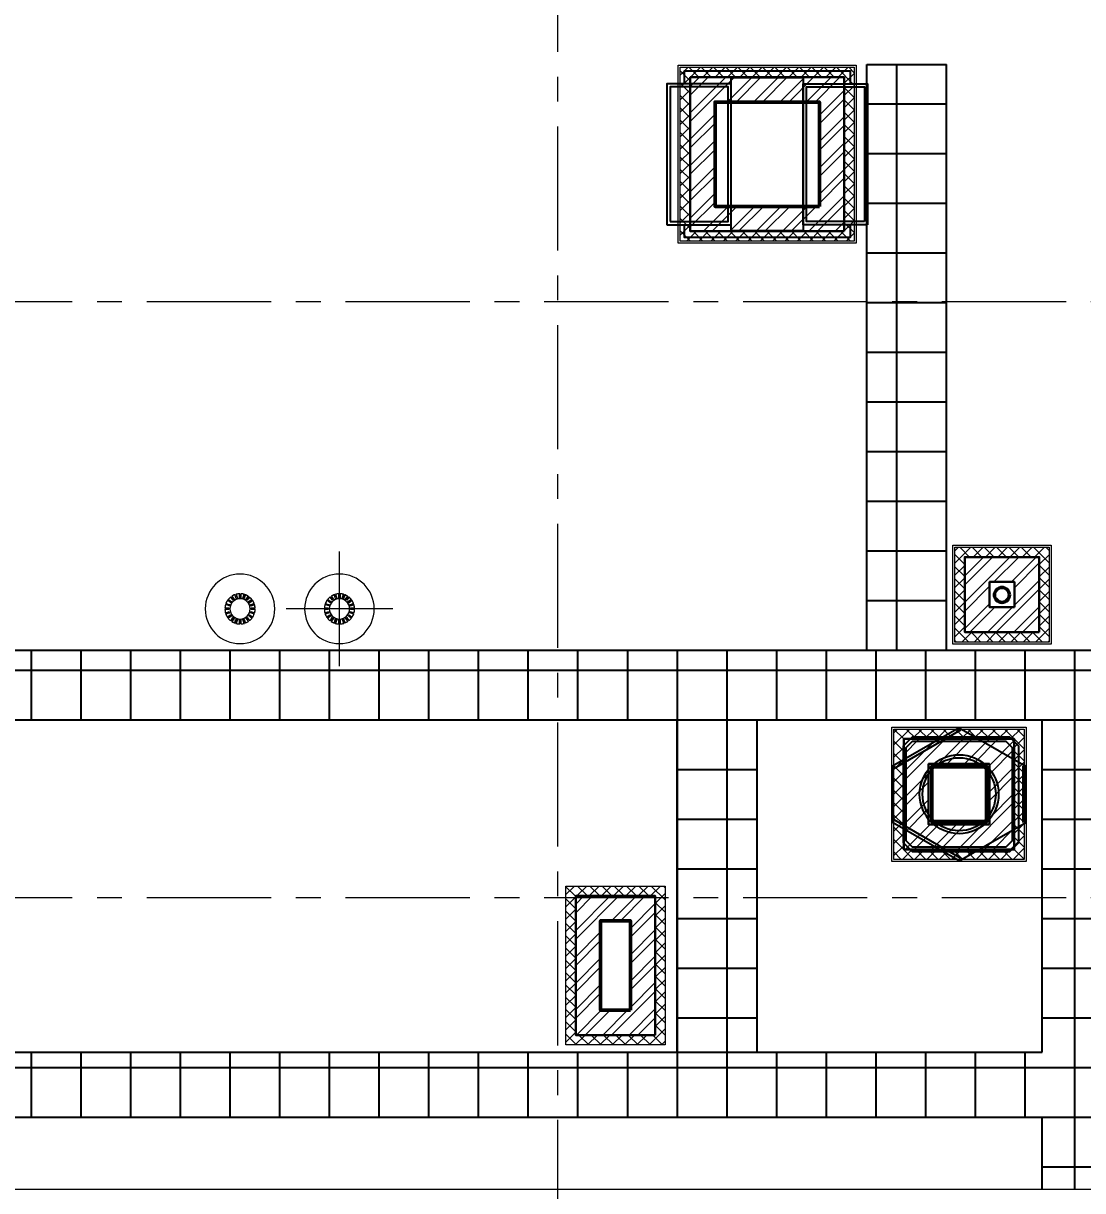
# Model space of a CAD drawing. Header units: millimetres. Extents: x -8689834 to 9419935, y 0 to 135940.
# Drawn here: x 231205 to 241864, y 115651 to 127400 of the extents above; entities that cross this region are included whole.
import ezdxf
from ezdxf import colors
from ezdxf.entities.mleader import LeaderData, LeaderLine
from ezdxf.math import Vec2, Vec3

# ---------------------------------------------------------------- set-up
doc = ezdxf.new("R2010")
doc.units = ezdxf.units.MM
doc.header["$MEASUREMENT"] = 0
doc.linetypes.add('CENTER', pattern=[2, 1.25, -0.25, 0.25, -0.25])
doc.layers.get('0').update_dxf_attribs({"color": 250, "lineweight": 9})
for name, color, linetype, lineweight in [('АР_Воронки н', 82, 'Continuous', 9), ('АР_Оси', 7, 'Continuous', 9), ('АР_Отметки', 250, 'Continuous', 15), ('АР_Перегородки кирпич', 244, 'Continuous', 30), ('АР_Перегородки_кирпич_Штрих', 244, 'Continuous', 5), ('АР_Утеплитель', 154, 'Continuous', 9), ('АР_Штрих утеплитель', 24, 'Continuous', 13), ('ОБОРУДОВАНИЕ', 253, 'Continuous', 5), ('ПРОЕМЫ ОВ', 173, 'Continuous', 50)]:
    doc.layers.add(name, color=color, linetype=linetype, lineweight=lineweight)
for name, color, linetype in [('АР_Кровля дорожки', 245, 'Continuous'), ('М_0_ВД1', 1, 'Continuous'), ('М_0_ПД2', 181, 'Continuous'), ('М_3_транзиты 7эт', 112, 'Continuous'), ('Тонкая', 7, 'Continuous')]:
    doc.layers.add(name, color=color, linetype=linetype)
doc.layers.get('0').freeze()
doc.styles.add('ISOCPEUR', font='isocpeur.ttf', dxfattribs={"width": 0.7})
pattern_1 = [(45, (-272544.9, -1e-11), (-61.871843, 61.871843), []), (135, (-272544.9, -1e-11), (-61.871843, -61.871843), [])]
pattern_2 = [(45, (-272544.9, -1e-11), (-132.58252, 132.58252), []), (45, (-272456.5, -1e-11), (-132.58252, 132.58252), [])]
pattern_3 = [(90, (246785.3, 120390.27), (-500, 0), []), (180, (246785.3, 120390.27), (-3e-14, -500), [])]

# ---------------------------------------------------------------- blocks, each defined once
blk = doc.blocks.new('_DotSmall')
at = {"color": 0, "linetype": 'ByBlock', "const_width": 0.5}
blk.add_lwpolyline([(-0.0625, 0, 1), (0.0625, 0, 1)], format="xyb", close=True, dxfattribs=at)
blk = doc.blocks.new('M_Сток крыши - Сетчатый фильтр 380 мм - Слив 200 мм 2-3193379-Кровля')
at = {"layer": 'ОБОРУДОВАНИЕ', "color": 3, "lineweight": 20, "flags": 128}
for points in [[(-70, 88), (-82, 104), (-93, 120)], [(-83, 128), (-71, 112), (-59, 95)], [(-40, 105), (-46, 124), (-52, 143)], [(-40, 147), (-34, 128), (-28, 109)], [(-6, 112), (-6, 132), (-6, 152)], [(6, 152), (6, 132), (6, 112)], [(28, 109), (34, 128), (40, 147)], [(52, 143), (46, 124), (40, 105)], [(59, 95), (71, 112), (83, 128)], [(93, 120), (82, 104), (70, 88)], [(-152, 9), (-132, 9), (-112, 9)], [(-108, 31), (-127, 37), (-146, 44)], [(-142, 56), (-123, 49), (-104, 43)], [(-93, 63), (-109, 74), (-126, 86)], [(-118, 96), (-102, 85), (-86, 73)], [(86, 73), (102, 85), (118, 96)], [(126, 86), (109, 74), (93, 63)], [(104, 43), (123, 49), (142, 56)], [(146, 44), (127, 37), (108, 31)], [(112, 9), (132, 9), (152, 9)], [(-112, -4), (-132, -4), (-152, -4)], [(-147, -38), (-128, -32), (-109, -26)], [(-106, -38), (-125, -44), (-144, -51)], [(-128, -82), (-112, -71), (-96, -59)], [(-88, -69), (-105, -81), (-121, -93)], [(-96, -118), (-84, -102), (-72, -86)], [(-62, -94), (-74, -110), (-86, -126)], [(-54, -143), (-48, -124), (-42, -104)], [(-29, -108), (-36, -128), (-42, -147)], [(-6, -152), (-6, -132), (-6, -112)], [(6, -112), (6, -132), (6, -152)], [(42, -147), (36, -128), (29, -108)], [(42, -104), (48, -124), (54, -143)], [(86, -126), (74, -110), (62, -94)], [(72, -86), (84, -102), (96, -118)], [(121, -93), (105, -81), (88, -69)], [(96, -59), (112, -71), (128, -82)], [(144, -51), (125, -44), (106, -38)], [(109, -26), (128, -32), (147, -38)], [(152, -4), (132, -4), (112, -4)]]:
    blk.add_lwpolyline(points, dxfattribs=at)
at = {"layer": 'ОБОРУДОВАНИЕ', "color": 3, "lineweight": 20}
for radius, start, end in [(350, 360, 180), (152, 127.775, 140.7677), (152, 110.0657, 122.9987), (152, 92.388, 105.2896), (152, 74.7104, 87.612), (152, 57.0013, 69.9343), (152, 39.2323, 52.225), (152, 163.3962, 176.5684), (152, 145.5443, 158.6195), (112, 175.3454, 180), (112, 157.4148, 163.893), (102, 360, 180), (112, 139.6161, 146.0938), (112, 121.9295, 128.4067), (112, 104.3243, 110.801), (112, 86.7618, 93.2382), (112, 69.199, 75.6757), (112, 51.5933, 58.0705), (112, 33.9062, 40.3839), (112, 16.107, 22.5852), (112, 360, 4.6546), (152, 21.3805, 34.4557), (152, 3.4316, 16.6038), (350, 180, 360), (152, 181.3452, 194.6195), (152, 199.3962, 212.7677), (152, 217.5443, 230.9987), (112, 180, 181.8238), (112, 193.4148, 199.893), (102, 180, 360), (112, 211.6161, 218.0938), (112, 229.9295, 236.4067), (112, 248.3243, 254.801), (112, 266.7618, 273.2382), (112, 285.199, 291.6757), (112, 303.5933, 310.0705), (112, 321.9062, 328.3839), (152, 309.0013, 322.4557), (112, 340.107, 346.5852), (112, 358.1762, 360), (152, 327.2323, 340.6038), (152, 345.3805, 358.6548), (152, 235.775, 249.2896), (152, 254.0657, 267.612), (152, 272.388, 285.9343), (152, 290.7104, 304.225)]:
    blk.add_arc((0, 0), radius, start, end, dxfattribs=at)
blk = doc.blocks.new('A$C357e6c43')
at = {"layer": 'АР_Воронки н', "flags": 128}
for points in [[(-70, 88), (-82, 104), (-93, 120)], [(-83, 128), (-71, 112), (-59, 95)], [(-40, 105), (-46, 124), (-52, 143)], [(-40, 147), (-34, 128), (-28, 109)], [(-6, 112), (-6, 132), (-6, 152)], [(6, 152), (6, 132), (6, 112)], [(28, 109), (34, 128), (40, 147)], [(52, 143), (46, 124), (40, 105)], [(59, 95), (71, 112), (83, 128)], [(93, 120), (82, 104), (70, 88)], [(-152, 9), (-132, 9), (-112, 9)], [(-108, 31), (-127, 37), (-146, 44)], [(-142, 56), (-123, 49), (-104, 43)], [(-93, 63), (-109, 74), (-126, 86)], [(-118, 96), (-102, 85), (-86, 73)], [(86, 73), (102, 85), (118, 96)], [(126, 86), (109, 74), (93, 63)], [(104, 43), (123, 49), (142, 56)], [(146, 44), (127, 37), (108, 31)], [(112, 9), (132, 9), (152, 9)], [(-112, -4), (-132, -4), (-152, -4)], [(-147, -38), (-128, -32), (-109, -26)], [(-106, -38), (-125, -44), (-144, -51)], [(-128, -82), (-112, -71), (-96, -59)], [(-88, -69), (-105, -81), (-121, -93)], [(-96, -118), (-84, -102), (-72, -86)], [(-62, -94), (-74, -110), (-86, -126)], [(-54, -143), (-48, -124), (-42, -104)], [(-29, -108), (-36, -128), (-42, -147)], [(-6, -152), (-6, -132), (-6, -112)], [(6, -112), (6, -132), (6, -152)], [(42, -147), (36, -128), (29, -108)], [(42, -104), (48, -124), (54, -143)], [(86, -126), (74, -110), (62, -94)], [(72, -86), (84, -102), (96, -118)], [(121, -93), (105, -81), (88, -69)], [(96, -59), (112, -71), (128, -82)], [(144, -51), (125, -44), (106, -38)], [(109, -26), (128, -32), (147, -38)], [(152, -4), (132, -4), (112, -4)]]:
    blk.add_lwpolyline(points, dxfattribs=at)
at = {"layer": 'АР_Воронки н'}
for radius, start, end in [(350, 0, 180), (152, 127.775, 140.7677), (152, 110.0657, 122.9987), (152, 92.388, 105.2896), (152, 74.7104, 87.612), (152, 57.0013, 69.9343), (152, 39.2323, 52.225), (350, 180, 0), (152, 163.3962, 176.5684), (152, 145.5443, 158.6195), (112, 175.3454, 180), (112, 180, 181.8238), (112, 157.4148, 163.893), (102, 0, 180), (102, 180, 0), (112, 139.6161, 146.0938), (112, 121.9295, 128.4067), (112, 104.3243, 110.801), (112, 86.7618, 93.2382), (112, 69.199, 75.6757), (112, 51.5933, 58.0705), (112, 33.9062, 40.3839), (112, 16.107, 22.5852), (112, 0, 4.6546), (112, 358.1762, 0), (152, 21.3805, 34.4557), (152, 3.4316, 16.6038), (152, 181.3452, 194.6195), (152, 199.3962, 212.7677), (152, 217.5443, 230.9987), (112, 193.4148, 199.893), (112, 211.6161, 218.0938), (112, 229.9295, 236.4067), (112, 248.3243, 254.801), (112, 266.7618, 273.2382), (112, 285.199, 291.6757), (112, 303.5933, 310.0705), (112, 321.9062, 328.3839), (152, 309.0013, 322.4557), (112, 340.107, 346.5852), (152, 327.2323, 340.6038), (152, 345.3805, 358.6548), (152, 235.775, 249.2896), (152, 254.0657, 267.612), (152, 272.388, 285.9343), (152, 290.7104, 304.225)]:
    blk.add_arc((0, 0), radius, start, end, dxfattribs=at)
blk = doc.blocks.new('A$C8068bb3d')
at = {"layer": 'АР_Оси', "linetype": 'CENTER', "ltscale": 1000}
for p, q in [((0, -576), (0, 576)), ((537, 0), (-537, 0))]:
    blk.add_line(p, q, dxfattribs=at)
blk = doc.blocks.new('A$C64099ede')
at = {"layer": 'М_0_ПД2', "color": 251}
for points in [[(-455, 0), (-192.3, 455)], [(-455, 0), (-192.3, 455)], [(-437.7, -10), (-175, 445)], [(-192.3, 455), (192.3, 455)], [(-192.3, 455), (192.3, 455)], [(-175, 445), (-192.3, 455)], [(175, 445), (192.3, 455)], [(437.7, -10), (175, 445)], [(455, 0), (192.3, 455)], [(-455, 0), (-192.3, -455)], [(-455, 0), (-437.7, -10)], [(455, 0), (192.3, -455)], [(455, 0), (437.7, -10)], [(192.3, -435), (-192.3, -435)], [(192.3, -455), (-192.3, -455)], [(192.3, -455), (-192.3, -455)]]:
    blk.add_lwpolyline(points, dxfattribs=at)
blk.add_circle((0, 0), 270, dxfattribs=at)
at = {"layer": 'М_0_ПД2', "color": 7}
blk.add_circle((0, 0), 250, dxfattribs=at)
blk = doc.blocks.new('A$C744eaef8')
at = {"layer": 'М_0_ПД2', "color": 7}
for points in [[(390.4, -477.1), (-390.4, -477.1), (-462.7, -404.8), (-462.7, 376), (-390.4, 448.3), (390.4, 448.3), (462.7, 376), (462.7, -404.8)], [(375.4, -426.6), (-375.4, -426.6), (-426.6, -375.4), (-426.6, 375.4), (-375.4, 426.6), (375.4, 426.6), (426.6, 375.4), (426.6, -375.4)]]:
    blk.add_lwpolyline(points, close=True, dxfattribs=at)
at = {"layer": 'М_0_ПД2', "xscale": 1.175824175868132, "yscale": 1.175824175868132, "zscale": 1.175824175868132}
blk.add_blockref('A$C64099ede', (0, 0), dxfattribs=at)
blk = doc.blocks.new('A$C608f0813')
at = {"layer": 'М_0_ВД1', "color": 7}
for points in [[(677.5, 575), (677.5, 677.5), (-677.5, 677.5), (-677.5, 575)], [(-677.5, -575), (-677.5, -677.5), (677.5, -677.5), (677.5, -575)]]:
    blk.add_lwpolyline(points, dxfattribs=at)
at = {"layer": 'М_0_ВД1'}
for points in [[(-817.5, -575), (-294, -575), (-294, 575), (-817.5, 575)], [(-294, 625), (294, 625), (294, -625), (-294, -625)], [(817.5, -575), (294, -575), (294, 575), (817.5, 575)]]:
    blk.add_lwpolyline(points, close=True, dxfattribs=at)
at = {"layer": 'М_0_ВД1', "color": 251}
for points in [[(-792.5, -550), (-319, -550), (-319, 550), (-792.5, 550)], [(792.5, -550), (319, -550), (319, 550), (792.5, 550)]]:
    blk.add_lwpolyline(points, close=True, dxfattribs=at)

msp = doc.modelspace()

# ---------------------------------------------------------------- hatches: boundary and pattern name
at = {"layer": 'АР_Кровля дорожки', "ltscale": 500}
h = msp.add_hatch(dxfattribs=at)
h.set_pattern_fill('ANSI37', color=256, scale=4000, angle=45, style=2, double=1)
h.set_pattern_definition([(90, (240492.8, 121090.27), (-500, 0), []), (180, (240492.8, 121090.27), (-3e-14, -500), [])])
h.paths.add_polyline_path([(239692.8, 126984.4), (240492.8, 126984.4), (240492.8, 121090.3), (239692.8, 121090.3)])
h = msp.add_hatch(dxfattribs=at)
h.set_pattern_fill('ANSI37', color=256, scale=4000, angle=45, style=2, double=1)
h.set_pattern_definition(pattern_3)
h.paths.add_polyline_path([(249289.3, 121905.6), (249266.7, 121905.6), (249266.7, 121937.3), (249266.7, 121959), (249289.3, 121959), (249289.3, 122491.1), (251719.3, 122491.1), (251719.3, 123427.7), (248284.8, 123427.7), (248284.8, 118690.7), (249289.3, 118690.7), (251719.3, 118690.7), (251719.3, 119208.8), (249289.3, 119202), (249289.3, 121153.3), (249266.7, 121153.3), (249266.7, 121206.8), (249289.3, 121206.8)])
h.paths.add_polyline_path([(247083.3, 120390.3), (246283.3, 120390.3), (246485.1, 120390.3)], flags=17)
h.paths.add_polyline_path([(248284.8, 121090.3), (204080.6, 121090.3), (204080.6, 120390.3), (246825.8, 120390.3), (248284.8, 120390.3)])
h.paths.add_polyline_path([(246771.6, 117323.9), (246785.3, 117323.9), (246785.3, 117324.5)])
h.paths.add_polyline_path([(242787.5, 121090.3), (243630, 121090.3), (243630, 121059.1), (242787.5, 121059.1)], flags=16)
h = msp.add_hatch(dxfattribs=at)
h.set_pattern_fill('ANSI37', color=256, scale=4000, angle=45, style=2, double=1)
h.set_pattern_definition(pattern_3)
h.paths.add_polyline_path([(242286.8, 120390.3), (241458, 120390.3), (241458, 118600.7), (242286.8, 118600.7)])
h.paths.add_polyline_path([(242286.8, 118600.7), (241458, 118600.7), (241458, 117044.8), (228491.7, 117044.8), (228484.7, 116390.1), (242258.8, 116389.8), (241458, 116390.1), (241458, 115660.7), (247169.3, 115660.7), (247169.3, 116588.3), (242784.8, 116588.3), (242784.8, 117044.8), (242784.8, 118083), (242286.8, 118083)])
h = msp.add_hatch(dxfattribs=at)
h.set_pattern_fill('ANSI37', color=256, scale=4000, angle=45, style=2, double=1)
h.set_pattern_definition(pattern_3)
h.paths.add_polyline_path([(238583.7, 120390.3), (237782.9, 120390.3), (237782.9, 118600.7), (238583.7, 118600.7)])
h.paths.add_polyline_path([(238583.7, 118600.7), (237782.9, 118600.7), (237782.9, 117044.8), (238071.1, 117044.8), (238583.7, 117044.8)])
at = {"layer": 'АР_Перегородки_кирпич_Штрих', "ltscale": 500}
h = msp.add_hatch(dxfattribs=at)
h.set_pattern_fill('ANSI32', color=256, scale=500)
h.set_pattern_definition(pattern_2)
h.paths.add_polyline_path([(239465.6, 125307.3), (237914.6, 125307.3), (237914.6, 126858.3), (239465.6, 126858.3)])
h.paths.add_polyline_path([(239215.6, 125557.3), (238164.6, 125557.3), (238164.6, 126608.3), (239215.6, 126608.3)], flags=16)
h = msp.add_hatch(dxfattribs=at)
h.set_pattern_fill('ANSI32', color=256, scale=500)
h.set_pattern_definition(pattern_2)
h.paths.add_polyline_path([(241426.8, 121272.2), (240676.8, 121272.2), (240676.8, 122028.5), (241426.8, 122028.5)])
h.paths.add_polyline_path([(241176.8, 121522.2), (240926.8, 121522.2), (240926.8, 121778.5), (241176.8, 121778.5)], flags=16)
h = msp.add_hatch(dxfattribs=at)
h.set_pattern_fill('ANSI32', color=256, scale=500)
h.set_pattern_definition([(45, (-273306.5, -1e-11), (-132.58252, 132.58252), []), (45, (-273218.11, -1e-11), (-132.58252, 132.58252), [])])
h.paths.add_polyline_path([(241175.6, 119084.7), (240063.6, 119084.7), (240063.6, 120196.8), (241175.6, 120196.8)])
h.paths.add_polyline_path([(240925.6, 119334.7), (240313.6, 119334.7), (240313.6, 119946.8), (240925.6, 119946.8)], flags=16)
h = msp.add_hatch(dxfattribs=at)
h.set_pattern_fill('ANSI32', color=256, scale=500)
h.set_pattern_definition([(45, (-265201.54, -1e-11), (-132.58252, 132.58252), []), (45, (-265113.15, -1e-11), (-132.58252, 132.58252), [])])
h.paths.add_polyline_path([(237313, 117466.9), (237013, 117466.9), (237013, 118366.9), (237313, 118366.9)], flags=16)
h.paths.add_polyline_path([(237563, 117216.9), (236763, 117216.9), (236763, 118616.9), (237563, 118616.9)])
at = {"layer": 'АР_Утеплитель', "ltscale": 500}
h = msp.add_hatch(dxfattribs=at)
h.set_pattern_fill('ANSI37', color=256, scale=700)
h.set_pattern_definition(pattern_1)
h.paths.add_polyline_path([(239465.6, 125307.3), (237914.6, 125307.3), (237914.6, 126858.3), (239465.6, 126858.3)], flags=16)
h.paths.add_polyline_path([(239565.6, 125207.3), (237814.6, 125207.3), (237814.6, 126958.3), (239565.6, 126958.3)])
h = msp.add_hatch(dxfattribs=at)
h.set_pattern_fill('ANSI37', color=256, scale=700)
h.set_pattern_definition(pattern_1)
h.paths.add_polyline_path([(241426.8, 121272.2), (240676.8, 121272.2), (240676.8, 122028.5), (241426.8, 122028.5)], flags=16)
h.paths.add_polyline_path([(241526.8, 121172.2), (240576.8, 121172.2), (240576.8, 122128.5), (241526.8, 122128.5)])
h = msp.add_hatch(dxfattribs=at)
h.set_pattern_fill('ANSI37', color=256, scale=700)
h.set_pattern_definition([(45, (-273306.5, -1e-11), (-61.871843, 61.871843), []), (135, (-273306.5, -1e-11), (-61.871843, -61.871843), [])])
h.paths.add_polyline_path([(241275.6, 118984.7), (239963.6, 118984.7), (239963.6, 120296.8), (241275.6, 120296.8)])
h.paths.add_polyline_path([(241175.6, 119084.7), (240063.6, 119084.7), (240063.6, 120196.8), (241175.6, 120196.8)], flags=16)
h = msp.add_hatch(dxfattribs=at)
h.set_pattern_fill('ANSI37', color=256, scale=700)
h.set_pattern_definition([(45, (-265201.535, -1e-11), (-61.871843, 61.871843), []), (135, (-265201.535, -1e-11), (-61.871843, -61.871843), [])])
h.paths.add_polyline_path([(237563, 117216.9), (236763, 117216.9), (236763, 118616.9), (237563, 118616.9)], flags=16)
h.paths.add_polyline_path([(237663, 117116.9), (236663, 117116.9), (236663, 118716.9), (237663, 118716.9)])

# ---------------------------------------------------------------- linework, layer by layer
at = {"layer": 'АР_Кровля дорожки', "ltscale": 100}
for p, q in [((239692.8, 121090.3), (239692.8, 126984.4)), ((239692.8, 126984.4), (240492.8, 126984.4)), ((240492.8, 121090.3), (240492.8, 126984.4)), ((204080.6, 121090.3), (248284.8, 121090.3, 0)), ((204080.6, 120390.3, 0), (248284.8, 120390.3, 0)), ((237782.9, 120390.3, 0), (238583.7, 120390.3, 0)), ((237782.9, 117044.8, 0), (237782.9, 120390.3, 0)), ((238583.7, 120390.3, 0), (238583.7, 117044.8, 0)), ((241458, 120390.3, 0), (242258.8, 120390.3, 0)), ((241458, 117044.8, 0), (241458, 120390.3, 0)), ((229285.4, 117044.8, 0), (241458, 117044.8, 0)), ((228484.7, 116390.1, 0), (241458, 116390.1, 0)), ((241458, 115660.7), (241458, 116390.1, 0))]:
    msp.add_line(p, q, dxfattribs=at)
at = {"layer": 'АР_Оси', "linetype": 'CENTER', "ltscale": 1000}
for p, q in [((236580.6, 134363.2), (236580.6, 78630.8)), ((182446.9, 124600.7), (265625.3, 124600.7)), ((182446.9, 118600.7), (265625.3, 118600.7))]:
    msp.add_line(p, q, dxfattribs=at)
at = {"layer": 'АР_Перегородки кирпич', "linetype": 'Continuous', "ltscale": 100}
for points in [[(239465.6, 125307.3), (237914.6, 125307.3), (237914.6, 126858.3), (239465.6, 126858.3)], [(239215.6, 125557.3), (238164.6, 125557.3), (238164.6, 126608.3), (239215.6, 126608.3)], [(241426.8, 121272.2), (240676.8, 121272.2), (240676.8, 122028.5), (241426.8, 122028.5)], [(241176.8, 121522.2), (240926.8, 121522.2), (240926.8, 121778.5), (241176.8, 121778.5)], [(241175.6, 119084.7), (240063.6, 119084.7), (240063.6, 120196.8), (241175.6, 120196.8)], [(240925.6, 119334.7), (240313.6, 119334.7), (240313.6, 119946.8), (240925.6, 119946.8)], [(237563, 117216.9), (236763, 117216.9), (236763, 118616.9), (237563, 118616.9)]]:
    msp.add_lwpolyline(points, close=True, dxfattribs=at)
at = {"layer": 'АР_Перегородки кирпич', "ltscale": 500}
msp.add_lwpolyline([(241176.8, 121522.2), (240926.8, 121522.2), (240926.8, 121778.5), (241176.8, 121778.5)], close=True, dxfattribs=at)
at = {"layer": 'АР_Утеплитель', "ltscale": 500}
for points in [[(239585.6, 125187.3), (237794.6, 125187.3), (237794.6, 126978.3), (239585.6, 126978.3)], [(239565.6, 125207.3), (237814.6, 125207.3), (237814.6, 126958.3), (239565.6, 126958.3)], [(239565.6, 125207.3), (237814.6, 125207.3), (237814.6, 126958.3), (239565.6, 126958.3)], [(241546.8, 121152.2), (240556.8, 121152.2), (240556.8, 122148.5), (241546.8, 122148.5)], [(241526.8, 121172.2), (240576.8, 121172.2), (240576.8, 122128.5), (241526.8, 122128.5)], [(241295.6, 118964.7), (239943.6, 118964.7), (239943.6, 120316.8), (241295.6, 120316.8)], [(241275.6, 118984.7), (239963.6, 118984.7), (239963.6, 120296.8), (241275.6, 120296.8)], [(237663, 117116.9), (236663, 117116.9), (236663, 118716.9), (237663, 118716.9)]]:
    msp.add_lwpolyline(points, close=True, dxfattribs=at)
at = {"layer": 'АР_Штрих утеплитель', "ltscale": 500}
msp.add_line((248369.3, 115660.7), (218909.1, 115660.7), dxfattribs=at)
at = {"layer": 'ПРОЕМЫ ОВ', "ltscale": 500}
for points in [[(239215.6, 125557.3), (238164.6, 125557.3), (238164.6, 126608.3), (239215.6, 126608.3)], [(240895.8, 119365.7), (240345.8, 119365.7), (240345.8, 119915.7), (240895.8, 119915.7)], [(237313, 117466.9), (237013, 117466.9), (237013, 118366.9), (237313, 118366.9)]]:
    msp.add_lwpolyline(points, close=True, dxfattribs=at)
msp.add_circle((241051.8, 121647.2), 75, dxfattribs=at)

# ---------------------------------------------------------------- block references
at = {"layer": 'М_0_ВД1', "xscale": 1.234188990825688, "yscale": 1.234188990825688, "zscale": 1.234188990825688}
msp.add_blockref('A$C608f0813', (238690.1, 126082.8), dxfattribs=at)
at = {"layer": 'М_3_транзиты 7эт', "linetype": 'ByBlock', "xscale": 1.25159157, "yscale": 1.25159157, "zscale": 1.25159157, "rotation": 90}
msp.add_blockref('A$C744eaef8', (240620.8, 119640.7), dxfattribs=at)
at = {"layer": 'Тонкая', "lineweight": 13, "ltscale": 500}
msp.add_blockref('A$C8068bb3d', (234385.3, 121506.6), dxfattribs=at)
at = {"layer": 'Тонкая', "ltscale": 500, "rotation": 270}
for p in [(233385.2, 121506.6), (234385.2, 121506.6)]:
    msp.add_blockref('M_Сток крыши - Сетчатый фильтр 380 мм - Слив 200 мм 2-3193379-Кровля', p, dxfattribs=at)
at = {"layer": 'Тонкая', "ltscale": 500}
for p in [(233385.2, 121506.6), (234385.2, 121506.6)]:
    msp.add_blockref('A$C357e6c43', p, dxfattribs=at)

# ---------------------------------------------------------------- leaders
at = {"layer": 'АР_Отметки'}
ml = msp.add_multileader_mtext('Standard', dxfattribs=at)
ml.set_content('Л.4', color=256, style='ISOCPEUR')
ml.set_leader_properties(color=256, linetype='Continuous', lineweight=-1)
ml.set_arrow_properties(name='DOTSMALL')
ml.build(insert=Vec2(0, 0))
ml.multileader.update_dxf_attribs({"has_text_frame": 1, "text_left_attachment_type": 4, "text_right_attachment_type": 4, "dogleg_length": 100, "arrow_head_size": 180})
ctx = ml.context
ctx.base_point, ctx.char_height, ctx.arrow_head_size, ctx.landing_gap_size, ctx.plane_origin = Vec3(492034.9, 129862.6), 250, 180, 50, Vec3(520155.4, 117704.9)
ctx.left_attachment, ctx.right_attachment = 4, 4
notes = []
notes.append((ctx, [(0, (0, 0, 0), (0, 0), (1, 0), 1, [])]))
ctx.mtext.insert, ctx.mtext.width, ctx.mtext.line_spacing_style, ctx.mtext.flow_direction = Vec3(492084.9, 130195.9), 852.697, 2, 5
ml = msp.add_multileader_mtext('Standard', dxfattribs=at)
ml.set_content('Л.4', color=256, style='ISOCPEUR')
ml.set_leader_properties(color=256, linetype='Continuous', lineweight=-1)
ml.set_arrow_properties(name='DOTSMALL')
ml.build(insert=Vec2(0, 0))
ml.multileader.update_dxf_attribs({"has_text_frame": 1, "text_left_attachment_type": 4, "text_right_attachment_type": 4, "dogleg_length": 100, "arrow_head_size": 180})
ctx = ml.context
ctx.base_point, ctx.char_height, ctx.arrow_head_size, ctx.landing_gap_size, ctx.plane_origin = Vec3(354034, 129862.6), 250, 180, 50, Vec3(382154.5, 117704.9)
ctx.left_attachment, ctx.right_attachment = 4, 4
notes.append((ctx, [(0, (0, 0, 0), (0, 0), (1, 0), 1, [])]))
ctx.mtext.insert, ctx.mtext.width, ctx.mtext.line_spacing_style, ctx.mtext.flow_direction = Vec3(354084, 130195.9), 852.697, 2, 5
for ctx, leaders in notes:
    for number, flags, end, landing, length, lines in leaders:
        leader = LeaderData()
        leader.index, (leader.has_last_leader_line, leader.has_dogleg_vector, leader.attachment_direction) = number, flags
        leader.last_leader_point, leader.dogleg_vector, leader.dogleg_length = Vec3(end), Vec3(landing), length
        for number, points, colour, breaks in lines:
            line = LeaderLine()
            line.index, line.vertices, line.color, line.breaks = number, Vec3.list(points), colors.encode_raw_color(colour), breaks
            leader.lines.append(line)
        ctx.leaders.append(leader)

doc.saveas('drawing.dxf')
